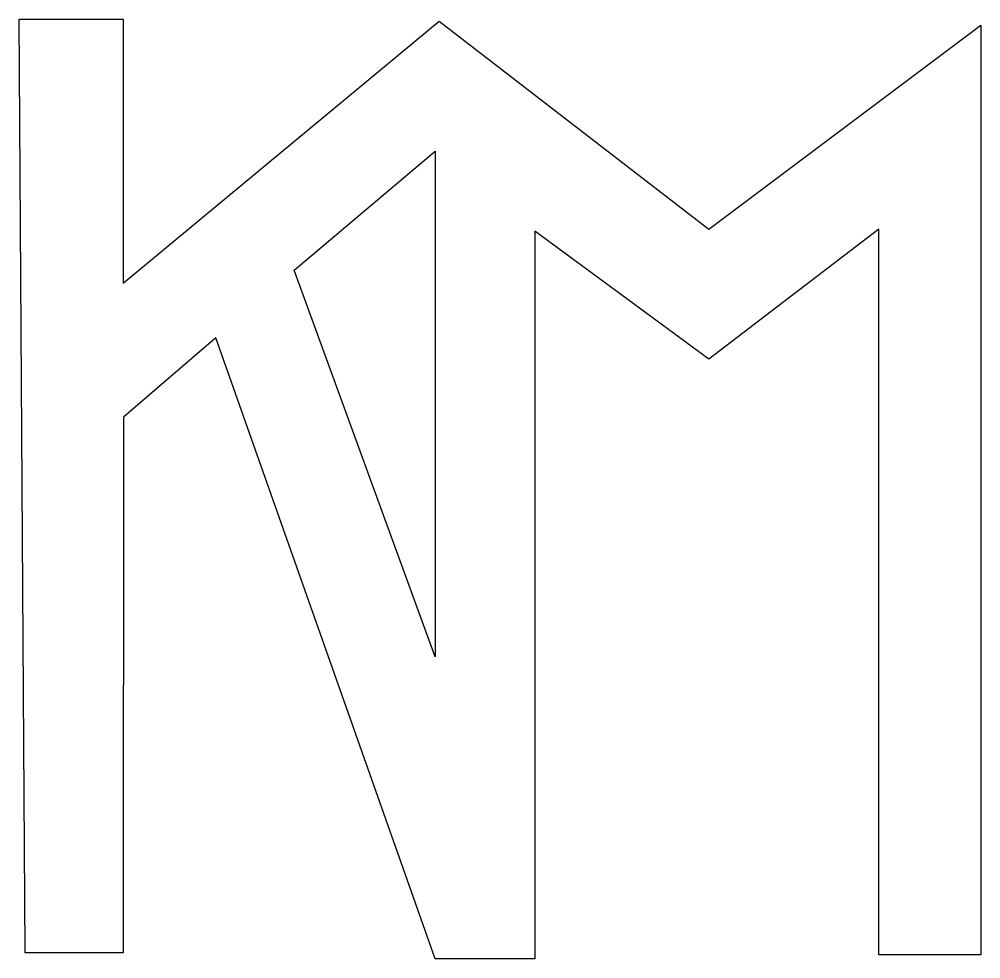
# Model space of a CAD drawing. Extents: x 11.1 to 29.9, y 10.9 to 29.2.
import ezdxf

# ---------------------------------------------------------------- set-up
doc = ezdxf.new("R2010")
doc.units = 0
doc.layers.add('Trace', color=7, linetype='CONTINUOUS')

msp = doc.modelspace()

# ---------------------------------------------------------------- linework, layer by layer
at = {"layer": 'Trace', "color": 7}
for points in [[(29.857164, 29.117548), (29.857164, 11.016398), (27.871877, 11.016398), (27.871877, 25.146973), (24.563065, 22.616705), (21.176399, 25.108046), (21.176399, 10.938544), (19.230038, 10.938544), (14.959447, 23.028983), (13.164276, 21.487816), (13.157396, 11.055325), (11.249963, 11.055325), (11.249963, 11.094252), (11.133181, 29.23433), (13.157396, 29.23433), (13.157396, 24.095939), (19.307894, 29.195402), (24.563066, 25.146973), (29.857164, 29.117548)], [(16.48901, 24.347785), (19.230038, 26.665134), (19.230038, 16.816552), (16.48901, 24.347785)]]:
    msp.add_lwpolyline(points, dxfattribs=at)

doc.saveas('drawing.dxf')
